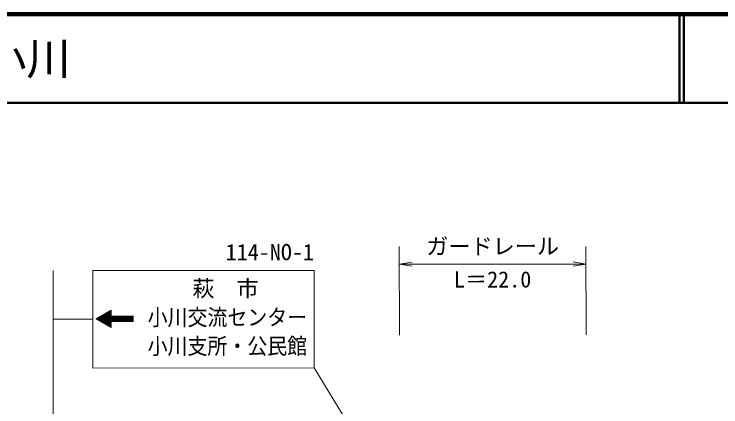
# Model space of a CAD drawing. Units: millimetres, scale not verified. Extents: x 40000 to 680000, y 20000 to 380000.
# Drawn here: x 433646 to 513426, y 335666 to 380000 of the extents above; entities that cross this region are included whole.
import ezdxf
from ezdxf.enums import TextEntityAlignment as Align

# ---------------------------------------------------------------- set-up
doc = ezdxf.new("R2010")
doc.units = ezdxf.units.MM
doc.header["$LTSCALE"] = 1000
for name, color, linetype, lineweight in [('M-STR-STR3', 7, 'Continuous', 13), ('M-STR-STRC', 7, 'Continuous', 13), ('M-TTL', 2, 'Continuous', 140), ('M-TTL-LINE', 7, 'Continuous', 50)]:
    doc.layers.add(name, color=color, linetype=linetype, lineweight=lineweight)
doc.layers.add('M-TTL-TXT', color=7, linetype='Continuous')
doc.styles.add('ＭＳ ゴシック', font='')
doc.styles.get('ＭＳ ゴシック').set_extended_font_data('MS Gothic')

# ---------------------------------------------------------------- blocks, each defined once
blk = doc.blocks.new('open_arrow')
at = {"color": 0, "linetype": 'Continuous', "lineweight": -2}
blk.add_lwpolyline([(7.5, 1.25), (0, 0), (7.5, -1.25)], dxfattribs=at)

msp = doc.modelspace()

# ---------------------------------------------------------------- linework, layer by layer
at = {"layer": 'M-STR-STR3'}
for p, q in [((477131, 343772), (477125, 353772)), ((498208, 343786), (498201, 353786)), ((477126, 351772), (498203, 351786))]:
    msp.add_line(p, q, dxfattribs=at)
at = {"layer": 'M-STR-STRC'}
for p, q in [((438047, 351050), (438059, 333344)), ((442511, 351053), (467511, 351070)), ((442518, 340053), (442511, 351053)), ((467511, 351070), (467518, 340070)), ((442892, 345600), (444594, 346585)), ((444594, 346260), (444032, 346259)), ((444594, 346337), (444166, 346337)), ((444594, 346417), (444304, 346417)), ((444596, 344618), (444594, 346585)), ((438051, 345550), (442514, 345553)), ((442892, 345600), (447095, 345603)), ((442892, 345600), (444596, 344618)), ((444595, 345525), (443023, 345524)), ((443086, 345712), (444570, 345713)), ((444595, 345797), (443230, 345796)), ((444595, 345868), (443354, 345867)), ((444595, 345948), (443493, 345947)), ((444595, 346028), (443631, 346028)), ((444595, 346111), (443775, 346111)), ((444595, 346183), (443898, 346182)), ((444595, 345901), (447095, 345903)), ((444595, 345795), (447095, 345796)), ((444595, 345711), (447095, 345712)), ((444595, 345479), (447095, 345481)), ((447095, 345903), (447095, 345303)), ((444595, 345440), (443172, 345439)), ((444595, 345354), (443320, 345353)), ((444595, 345268), (443469, 345267)), ((444595, 345174), (443632, 345173)), ((444595, 345074), (443805, 345073)), ((444595, 344968), (443989, 344968)), ((444595, 344871), (444157, 344871)), ((444595, 344765), (444340, 344765)), ((444595, 345385), (447095, 345386)), ((444595, 345301), (447095, 345303)), ((442518, 340053), (467518, 340070)), ((485804, 309982), (467518, 340070))]:
    msp.add_line(p, q, dxfattribs=at)
at = {"layer": 'M-TTL'}
msp.add_line((680000, 380000), (40000, 380000), dxfattribs=at)
at = {"layer": 'M-TTL-LINE'}
for p, q in [((508747, 380000), (508747, 370000)), ((509247, 380000), (509247, 370000)), ((40000, 370000), (680000, 370000))]:
    msp.add_line(p, q, dxfattribs=at)

# ---------------------------------------------------------------- block references
at = {"layer": 'M-STR-STR3', "xscale": 193, "yscale": 193}
msp.add_blockref('open_arrow', (477126, 351772), dxfattribs=at)
at = {"layer": 'M-STR-STR3', "xscale": 193, "yscale": 193, "rotation": 180}
msp.add_blockref('open_arrow', (498203, 351786), dxfattribs=at)

# ---------------------------------------------------------------- texts
at = {"layer": 'M-STR-STR3', "style": 'ＭＳ ゴシック'}
for s, p in [('ガードレール', (480162, 354711)), ('L＝22.0', (483290, 350967))]:
    msp.add_text(s, height=1833, rotation=0.037, dxfattribs=at).set_placement(p, align=Align.TOP_LEFT)
at = {"layer": 'M-STR-STRC', "style": 'ＭＳ ゴシック'}
for s, p in [('114-NO-1', (457522, 351668)), ('萩\u3000市', (453763, 347561))]:
    msp.add_text(s, height=1833, rotation=0.037, dxfattribs=at).set_placement(p, align=Align.BOTTOM_LEFT)
at = {"layer": 'M-STR-STRC', "style": 'ＭＳ ゴシック', "width": 0.9}
for s, p in [('小川交流センター', (448715, 344307)), ('小川支所・公民館', (448717, 341057))]:
    msp.add_text(s, height=1833, rotation=0.037, dxfattribs=at).set_placement(p, align=Align.BOTTOM_LEFT)
at = {"layer": 'M-TTL-TXT', "style": 'ＭＳ ゴシック'}
msp.add_text('萩市大字中小川', height=3666, dxfattribs=at).set_placement((405024, 375000), align=Align.MIDDLE_LEFT)

doc.saveas('drawing.dxf')
